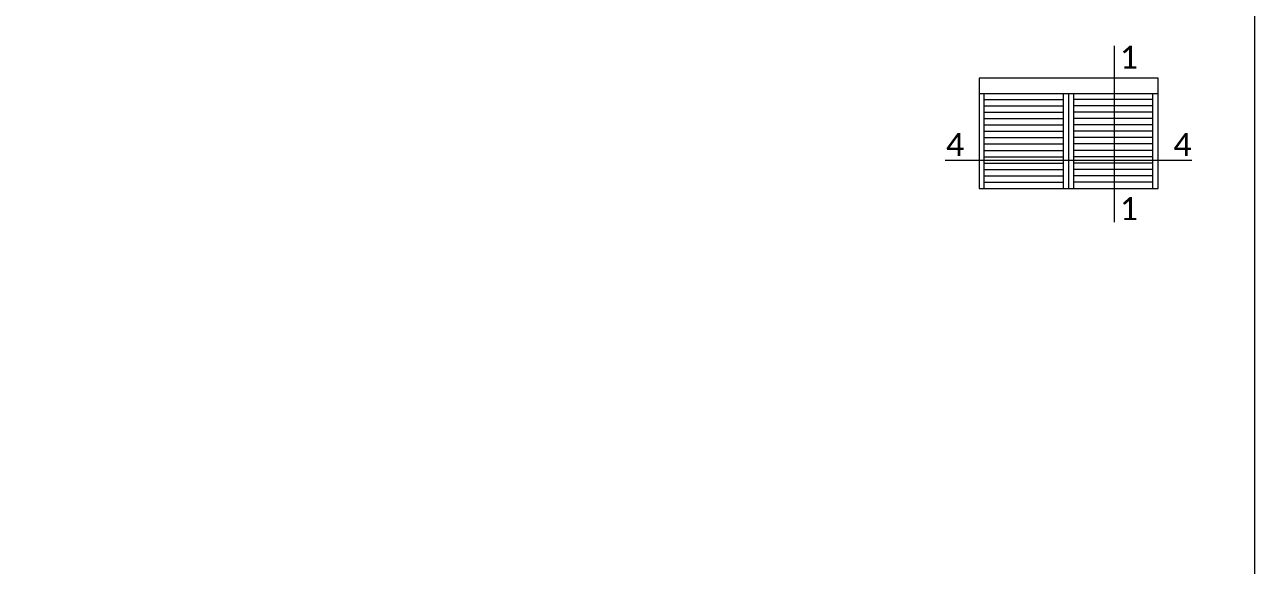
# Model space of a CAD drawing. Header units: millimetres. Extents: x 0 to 7790, y 0 to 17467.
# Drawn here: x 4395 to 5145, y 3269 to 3599 of the extents above; entities that cross this region are included whole.
import ezdxf

# ---------------------------------------------------------------- set-up
doc = ezdxf.new("R2010")
doc.units = ezdxf.units.MM
doc.layers.add('_MB_ramka_0.15', color=124, linetype='Continuous', lineweight=15)
doc.layers.add('_MB_widokowa_0.15', color=153, linetype='Continuous', lineweight=15)
doc.styles.add('_MB_Calibri_Light_2.5', font='calibril.ttf', dxfattribs={"height": 2.5})

msp = doc.modelspace()

# ---------------------------------------------------------------- linework, layer by layer
at = {"layer": '_MB_ramka_0.15'}
msp.add_lwpolyline([(2645, 5345), (5145, 5345), (5145, 2745), (2645, 2745), (2645, 5345)], dxfattribs=at)
at = {"layer": '_MB_widokowa_0.15'}
for points in [[(5059.545, 3585.84), (5059.545, 3506.215)], [(5086.274, 3556.62), (4977.074, 3556.62)], [(4980.224, 3498.765), (4980.224, 3556.62)], [(5028.524, 3498.765), (5028.524, 3556.62)], [(5031.674, 3556.62), (5031.674, 3498.765)], [(5034.824, 3498.765), (5034.824, 3556.62)], [(5083.124, 3498.765), (5083.124, 3556.62)], [(4980.224, 3553.155), (5028.524, 3553.155)], [(4980.224, 3549.27), (5028.524, 3549.27)], [(5083.124, 3553.155), (5034.824, 3553.155)], [(5083.124, 3549.27), (5034.824, 3549.27)], [(4980.224, 3545.385), (5028.524, 3545.385)], [(4980.224, 3541.5), (5028.524, 3541.5)], [(5083.124, 3545.385), (5034.824, 3545.385)], [(5083.124, 3541.5), (5034.824, 3541.5)], [(4980.224, 3537.615), (5028.524, 3537.615)], [(4980.224, 3533.73), (5028.524, 3533.73)], [(5083.124, 3537.615), (5034.824, 3537.615)], [(5083.124, 3533.73), (5034.824, 3533.73)], [(4980.224, 3529.845), (5028.524, 3529.845)], [(4980.224, 3525.96), (5028.524, 3525.96)], [(5083.124, 3529.845), (5034.824, 3529.845)], [(5083.124, 3525.96), (5034.824, 3525.96)], [(4980.224, 3522.075), (5028.524, 3522.075)], [(4980.224, 3518.19), (5028.524, 3518.19)], [(5083.124, 3522.075), (5034.824, 3522.075)], [(5083.124, 3518.19), (5034.824, 3518.19)], [(4956.436, 3516.085), (5106.914, 3516.085)], [(4980.224, 3514.305), (5028.524, 3514.305)], [(5083.124, 3514.305), (5034.824, 3514.305)], [(4980.224, 3510.42), (5028.524, 3510.42)], [(4980.224, 3506.535), (5028.524, 3506.535)], [(5083.124, 3510.42), (5034.824, 3510.42)], [(5083.124, 3506.535), (5034.824, 3506.535)], [(5059.545, 3506.215), (5059.545, 3478.215)], [(4980.224, 3502.65), (5028.524, 3502.65)], [(5083.124, 3502.65), (5034.824, 3502.65)]]:
    msp.add_lwpolyline(points, dxfattribs=at)
msp.add_lwpolyline([(5086.274, 3498.765), (5086.274, 3566.07), (4977.074, 3566.07), (4977.074, 3498.765)], close=True, dxfattribs=at)

# ---------------------------------------------------------------- texts
at = {"layer": '_MB_widokowa_0.15', "char_height": 14, "width": 13.66942, "attachment_point": 4, "style": '_MB_Calibri_Light_2.5'}
for s, insert in [('{\\fCalibri Light|b0|i0|c238|p34;1}', (5062.937, 3578.888)), ('{\\fCalibri Light|b0|i0|c238|p34;4}', (4956.885, 3525.574)), ('{\\fCalibri Light|b0|i0|c238|p34;4}', (5095.629, 3525.574)), ('{\\fCalibri Light|b0|i0|c238|p34;1}', (5062.937, 3486.535))]:
    msp.add_mtext(s, dxfattribs=dict(at, insert=insert))

doc.saveas('drawing.dxf')
